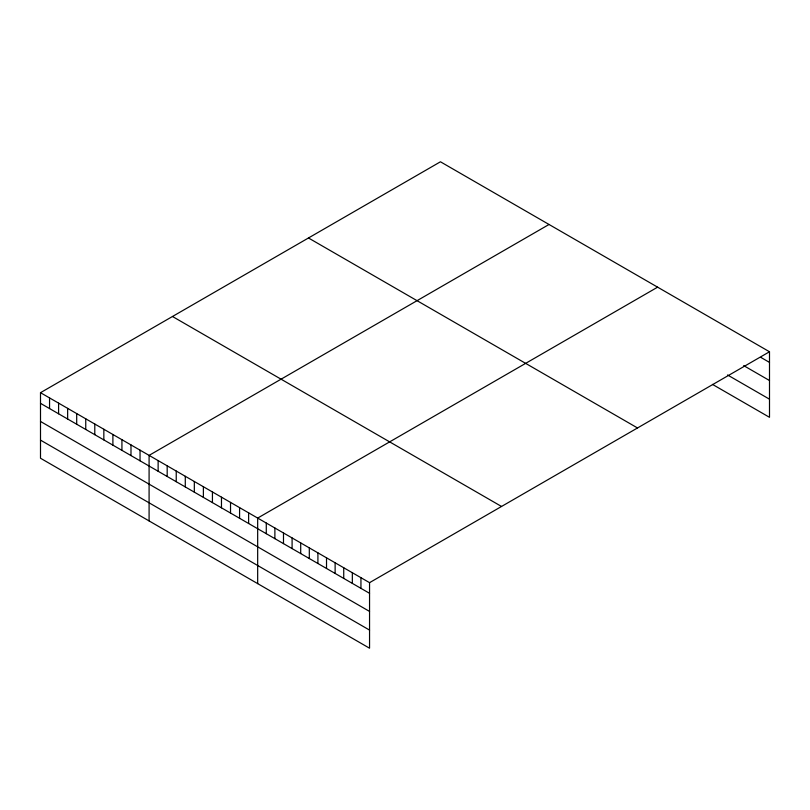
<?xml version="1.0" encoding="UTF-8"?>
<svg xmlns="http://www.w3.org/2000/svg" width="810" height="810" viewBox="0 0 810 810"><rect width="100%" height="100%" fill="white"/><g stroke="black" fill="none" stroke-linecap="round" stroke-linejoin="round"><path stroke-width="1.21" d="M40.5 392.688L369.552 582.663L369.552 648.213L40.5 458.237L40.5 392.688L440.448 161.787L769.5 351.763L769.5 417.312L712.486 384.396M549.038 224.471L149.091 455.382L149.091 520.931M657.619 287.165L257.671 518.076L257.671 583.625M369.552 582.663L769.5 351.763M760.894 357.433L769.5 362.404M743.681 365.614L769.5 380.528M727.542 374.969L769.5 399.188M308.468 237.978L637.521 427.964M172.479 316.487L501.532 506.473M40.5 403.339L369.552 593.315M40.5 421.453L369.552 611.428M40.5 440.124L369.552 630.099M360.946 577.702L360.946 588.344M352.34 572.731L352.34 583.372M343.734 567.759L343.734 578.411M335.127 562.798L335.127 573.439M326.521 557.827L326.521 568.468M317.915 552.855L317.915 563.497M309.309 547.884L309.309 558.535M300.702 542.923L300.702 553.564M292.096 537.951L292.096 548.593M283.49 532.98L283.49 543.631M274.884 528.009L274.884 538.66M266.277 523.047L266.277 533.689M248.629 512.851L248.629 523.493M239.578 507.627L239.578 518.268M230.526 502.402L230.526 513.044M221.474 497.178L221.474 507.819M212.433 491.953L212.433 502.595M203.381 486.729L203.381 497.37M194.329 481.505L194.329 492.146M185.287 476.28L185.287 486.921M176.236 471.055L176.236 481.697M167.184 465.831L167.184 476.472M158.132 460.606L158.132 471.258M140.039 450.158L140.039 460.809M130.987 444.933L130.987 455.584M121.935 439.708L121.935 450.36M112.894 434.484L112.894 445.135M103.842 429.259L103.842 439.911M94.79 424.035L94.79 434.686M85.749 418.81L85.749 429.462M76.697 413.586L76.697 424.237M67.645 408.361L67.645 419.013M58.593 403.137L58.593 413.788M49.552 397.912L49.552 408.564"/></g></svg>
